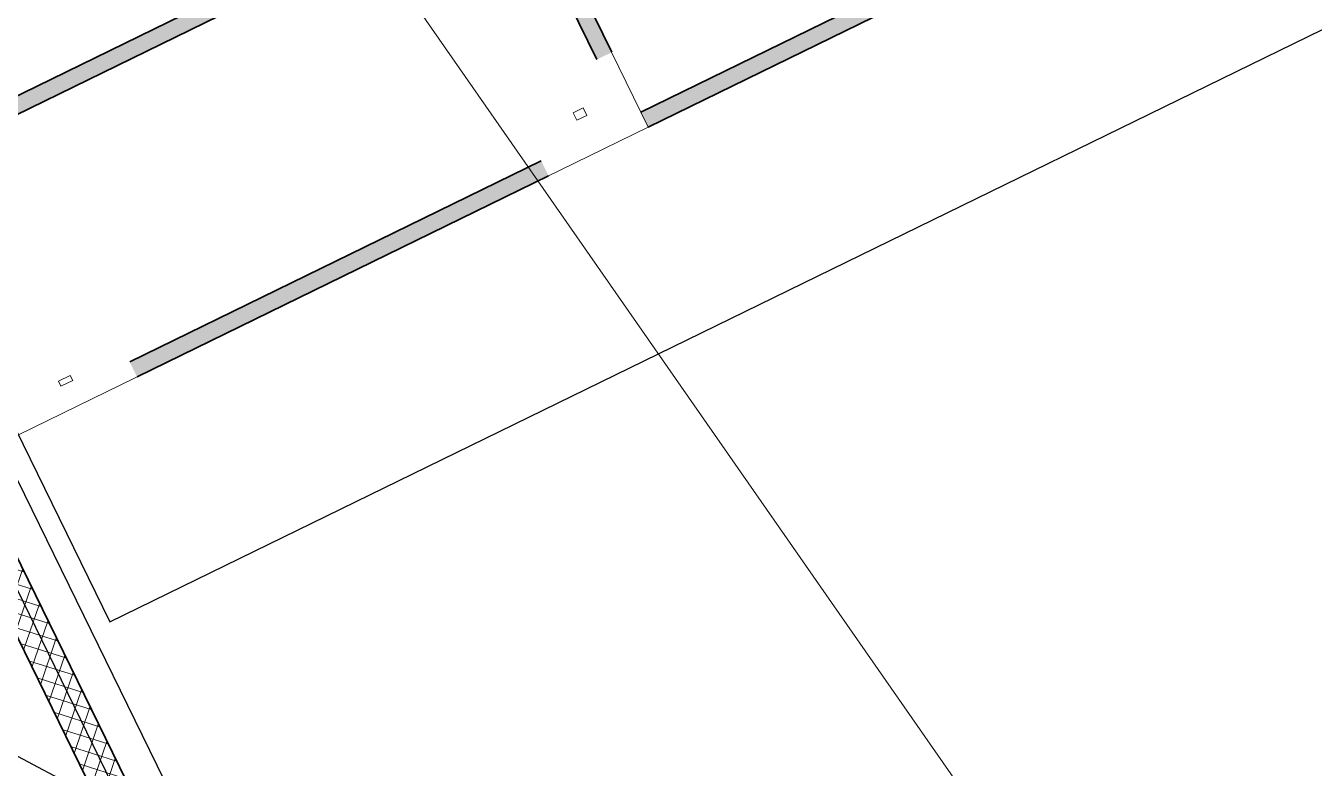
# Model space of a CAD drawing. Header units: metres. Extents: x 7511783 to 7512372, y 4692307 to 4692611.
# Drawn here: x 7512212.96 to 7512222.25, y 4692466.48 to 4692471.83 of the extents above; entities that cross this region are included whole.
import ezdxf

# ---------------------------------------------------------------- set-up
doc = ezdxf.new("R2010")
doc.units = ezdxf.units.M
doc.layers.get('0').update_dxf_attribs({"lineweight": 0})
for name, color, linetype, lineweight in [('A - Muret', 7, 'Continuous', 0), ('A - Muret_Pen_No__101', 252, 'Continuous', 0), ('A - Muret_Pen_No__7', 7, 'Continuous', 0), ('A - Pllaka Themel', 7, 'Continuous', 0), ('A - Pllaka Themel_Pen_No__42', 8, 'Continuous', 0), ('A - Rampa_Pen_No__42', 8, 'Continuous', 0), ('A - Shtyllat', 7, 'Continuous', 0), ('A - Shtyllat_Pen_No__1', 7, 'Continuous', 0), ('A1 - Bodrumi -1_Pen_No__42', 8, 'Continuous', 0), ('ARCHICAD Doors_Pen_No__42', 8, 'Continuous', 0), ('vijat rregullim', 1, 'Continuous', 0)]:
    doc.layers.add(name, color=color, linetype=linetype, lineweight=lineweight)
doc.layers.add('A - Muret_Pen_No__102', color=7, linetype='Continuous', lineweight=0, true_color=0xcccccc)
pattern_1 = [(44.99999999999999, (0, 0), (-68.94290863686237, 68.94290863686243), []), (135.0000000000002, (0, 0), (68.94290863686219, 68.94290863686261), [])]

# ---------------------------------------------------------------- blocks, each defined once
blk = doc.blocks.new('Slab_2', base_point=(27550, -20500.83535421408))
at = {"layer": 'A - Pllaka Themel_Pen_No__42', "color": 8, "linetype": 'Continuous', "lineweight": 25, "flags": 128}
blk.add_lwpolyline([(27550, -20500.83535421408), (52100, -20500.83535421408), (52100, 1500), (27550, 1500)], close=True, dxfattribs=at)
blk = doc.blocks.new('Door 22')
at = {"layer": 'ARCHICAD Doors_Pen_No__42', "color": 8, "linetype": 'Continuous', "lineweight": 25}
for p, q in [((-260.3921784050518, 393.9747868736185), (-237.4491209510099, 426.7408686451782)), ((349.0569425459581, -32.76608177155968), (-260.3921784050518, 393.9747868736185)), ((-237.4491209510099, 426.7408686451782), (371.9999999999999, 0)), ((-387, 23.99999999999998), (-437, 23.99999999999998)), ((-437, 23.99999999999998), (-437, 4.99999999999999)), ((-437, 4.99999999999999), (-387, 4.99999999999999)), ((-400, 4.99999999999999), (-437.0000000000001, 4.99999999999999)), ((-400, 4.99999999999999), (-437.0000000000001, 4.99999999999999)), ((-375, 4.99999999999999), (-400, 4.99999999999999)), ((-400, 4.99999999999999), (-400, 0)), ((-400, 0), (-400, 4.99999999999999)), ((-400, 0), (-400, 4.99999999999999)), ((-400, 0), (-375, 0)), ((-372.0000000000001, 0), (-400, 0)), ((-400, 0), (-400, -115)), ((-400, -115), (-400, 0)), ((-400, -115), (-400, 0)), ((-387, 4.99999999999999), (-387, 23.99999999999998)), ((-375, 0), (-375, 4.99999999999999)), ((-372.0000000000001, -40), (-372.0000000000001, 0)), ((371.9999999999999, 0), (349.0569425459581, -32.76608177155968)), ((400, 0), (372.0000000000001, 0)), ((372.0000000000001, 0), (372.0000000000001, -40)), ((400, 4.99999999999999), (375, 4.99999999999999)), ((375, 4.99999999999999), (375, 0)), ((375, 0), (400, 0)), ((437, 23.99999999999998), (387, 23.99999999999998)), ((387, 23.99999999999998), (387, 4.99999999999999)), ((387, 4.99999999999999), (437, 4.99999999999999)), ((400, 0), (400, 4.99999999999999)), ((400, 0), (400, 4.99999999999999)), ((400, 0), (400, 4.99999999999999)), ((400, 4.99999999999999), (437.0000000000001, 4.99999999999999)), ((400, 4.99999999999999), (437.0000000000001, 4.99999999999999)), ((400, -115), (400, 0)), ((400, -115), (400, 0)), ((400, -115), (400, 0)), ((437, 4.99999999999999), (437, 23.99999999999998)), ((-360.0000000000001, -40), (-372.0000000000001, -40)), ((-360.0000000000001, -115), (-360.0000000000001, -40)), ((372.0000000000001, -40), (360.0000000000001, -40)), ((360.0000000000001, -40), (360.0000000000001, -115)), ((-387, -115), (-437, -115)), ((-437, -115), (-437, -134)), ((-400, -115), (-437.0000000000001, -115)), ((-400, -115), (-437.0000000000001, -115)), ((-437, -134), (-387, -134)), ((-400, -115), (-360.0000000000001, -115)), ((-387, -134), (-387, -115)), ((360.0000000000001, -115), (400, -115)), ((437, -115), (387, -115)), ((387, -115), (387, -134)), ((387, -134), (437, -134)), ((400, -115), (437.0000000000001, -115)), ((400, -115), (437.0000000000001, -115)), ((437, -134), (437, -115))]:
    blk.add_line(p, q, dxfattribs=at)
blk.add_arc((371.9999999999999, 0), 744, 145, 180, dxfattribs=at)
blk = doc.blocks.new('Wall_4', base_point=(27550, -16800.83534970144))
at = {"layer": 'A - Muret_Pen_No__102', "linetype": 'Continuous', "lineweight": 0, "true_color": 0xcccccc}
for points in [[(27950.0000290573, -16800.83525542941), (27950.0000290573, -16920.83534970144), (31580.00002665214, -16920.83534970144), (31580.00002665214, -16800.83540369611)], [(32379.99996322105, -16800.8354275801), (32379.99996322105, -16920.83534970144), (32704.07968786086, -16920.83534970144), (32704.07968786086, -16800.83534532561)], [(33504.07968961485, -16800.8353220227), (33504.07968961485, -16920.83534970144), (36983.86845462135, -16920.83534970144), (36983.86845462135, -16800.8353220227)], [(37900, -16800.83525651832), (37783.8684644679, -16800.8353220227), (37783.8684644679, -16920.83534970144), (37900, -16920.83534970144)]]:
    blk.add_hatch(color=254, dxfattribs=at).paths.add_polyline_path(points)
at = {"layer": 'A - Muret_Pen_No__7', "color": 7, "linetype": 'Continuous', "lineweight": 35}
for p, q in [((31580, -16800.83534970144), (31542.99999999999, -16800.83534970144)), ((31580, -16800.83534970144), (31580, -16915.83534970144)), ((32380, -16800.83534970144), (32416.99999999999, -16800.83534970144)), ((32380, -16800.83534970144), (32380, -16915.83534970144)), ((32704.07964977754, -16800.83534970144), (32667.07964977754, -16800.83534970144)), ((32704.07964977754, -16800.83534970144), (32704.07964977754, -16915.83534970144)), ((33504.07964977754, -16800.83534970144), (33541.07964977754, -16800.83534970144)), ((33504.07964977754, -16800.83534970144), (33504.07964977754, -16915.83534970144)), ((36983.86847167338, -16800.83534970144), (36946.86847167338, -16800.83534970144)), ((36983.86847167338, -16800.83534970144), (36983.86847167338, -16915.83534970144)), ((37783.86847167338, -16800.83534970144), (37820.86847167338, -16800.83534970144)), ((37783.86847167338, -16800.83534970144), (37783.86847167338, -16915.83534970144)), ((31580, -16920.83534970144), (31542.99999999999, -16920.83534970144)), ((31580, -16915.83534970144), (31580, -16920.83534970144)), ((32380, -16915.83534970144), (32380, -16920.83534970144)), ((32380, -16920.83534970144), (32416.99999999999, -16920.83534970144)), ((32704.07964977754, -16920.83534970144), (32667.07964977754, -16920.83534970144)), ((32704.07964977754, -16915.83534970144), (32704.07964977754, -16920.83534970144)), ((33504.07964977754, -16915.83534970144), (33504.07964977754, -16920.83534970144)), ((33504.07964977754, -16920.83534970144), (33541.07964977754, -16920.83534970144)), ((36983.86847167338, -16920.83534970144), (36946.86847167338, -16920.83534970144)), ((36983.86847167338, -16915.83534970144), (36983.86847167338, -16920.83534970144)), ((37783.86847167338, -16915.83534970144), (37783.86847167338, -16920.83534970144)), ((37783.86847167338, -16920.83534970144), (37820.86847167338, -16920.83534970144))]:
    blk.add_line(p, q, dxfattribs=at)
at = {"layer": 'A - Muret_Pen_No__7', "color": 7, "linetype": 'Continuous', "lineweight": 35, "flags": 128}
for points in [[(31579.99994188542, -16800.83534970144), (27950.0000290573, -16800.83534970144)], [(32704.07970191689, -16800.83534970144), (32380, -16800.83534970144)], [(36983.86842858164, -16800.83534970144), (33504.07960580431, -16800.83534970144)], [(37900, -16800.83534970144), (37783.86848669623, -16800.83534970144)], [(27950.0000290573, -16920.83534970144), (31579.99994188542, -16920.83534970144)], [(32380, -16920.83534970144), (32480, -16920.83534970144)], [(32599.99999999999, -16920.83534970144), (32704.07970191689, -16920.83534970144)], [(33504.07960580431, -16920.83534970144), (35189.99999999999, -16920.83534970144)], [(35309.99999999999, -16920.83534970144), (36983.86842858164, -16920.83534970144)], [(37783.86848669623, -16920.83534970144), (37900, -16920.83534970144)]]:
    blk.add_lwpolyline(points, dxfattribs=at)
at = {"layer": 'ARCHICAD Doors_Pen_No__42', "color": 8, "linetype": 'Continuous', "lineweight": 25, "xscale": -1, "zscale": 1000, "rotation": 180}
for p in [(31979.99999999999, -16915.83534970144), (37383.86847167338, -16915.83534970144)]:
    blk.add_blockref('Door 22', p, dxfattribs=at)
at = {"layer": 'ARCHICAD Doors_Pen_No__42', "color": 8, "linetype": 'Continuous', "lineweight": 25, "zscale": 1000, "rotation": 180}
blk.add_blockref('Door 22', (33104.07964977754, -16915.83534970144), dxfattribs=at)
blk = doc.blocks.new('Wall_5', base_point=(32599.99999999999, -16800.83534970144))
at = {"layer": 'A - Muret_Pen_No__102', "linetype": 'Continuous', "lineweight": 0, "true_color": 0xcccccc}
blk.add_hatch(color=254, dxfattribs=at).paths.add_polyline_path([(32480, -16920.83534970144), (32480, -18400.83597085249), (32599.99999999999, -18400.83597085249), (32599.99999999999, -16920.83534970144)])
at = {"layer": 'A - Muret_Pen_No__7', "color": 7, "linetype": 'Continuous', "lineweight": 35, "flags": 128}
for points in [[(32480, -16920.83534970144), (32480, -18400.83597085249)], [(32599.99999999999, -18400.83597085249), (32599.99999999999, -16920.83534970144)]]:
    blk.add_lwpolyline(points, dxfattribs=at)
blk = doc.blocks.new('Wall_33', base_point=(27149.99549916007, -24950.64074474684))
at = {"layer": 'A - Muret_Pen_No__101', "linetype": 'Continuous', "lineweight": 13}
h = blk.add_hatch(dxfattribs=at)
h.set_pattern_fill('CONCRETE_BLOCK', color=252, style=0, pattern_type=2)
h.set_pattern_definition(pattern_1)
h.paths.add_polyline_path([(26899.99581397649, -24700.63728633086), (27149.9957809956, -24700.64073833176), (27150.00108528966, -19050.40592252639), (26900.00103407541, -19050.40566994096), (26900.00103407541, -19050.45601863697), (27149.99898041107, -19050.45947063786), (27149.99552841017, -19300.45943765698), (26900.00078148998, -19300.45598565608)])
h = blk.add_hatch(dxfattribs=at)
h.set_pattern_fill('CONCRETE_BLOCK', color=252, style=0, pattern_type=2)
h.set_pattern_definition(pattern_1)
h.paths.add_polyline_path([(26899.99551334998, -24950.64048098553), (27149.99551976507, -24950.64074474685), (26899.99551334998, -24950.63731584977)])
at = {"layer": 'A - Muret_Pen_No__7', "color": 7, "linetype": 'Continuous', "lineweight": 35, "flags": 128}
for points in [[(27150.00104184993, -19050.40590479135), (26900.00104185004, -19050.40566994096)], [(27149.99573401046, -24700.64074828263), (27150.00104184993, -19050.40590479135)], [(26900.00080695232, -19300.45604481404), (26899.99573401366, -24700.63722151421)], [(26899.99549916018, -24950.64050989645), (27149.99549916007, -24950.64074474684)]]:
    blk.add_lwpolyline(points, dxfattribs=at)
blk = doc.blocks.new('Wall_36', base_point=(28500.00000000001, -19000.83534970144))
at = {"layer": 'A - Muret_Pen_No__102', "linetype": 'Continuous', "lineweight": 0, "true_color": 0xcccccc}
for points in [[(28500.00000000001, -18880.83528241819), (28500.00000000001, -19000.83541056829), (31799.99995231624, -19000.83597085249), (31799.99995231624, -18880.83528241819)], [(37900, -18880.83528241819), (32600.0000596047, -18880.83528241819), (32600.0000596047, -19000.83597085249), (37900, -19000.83597085249)]]:
    blk.add_hatch(color=254, dxfattribs=at).paths.add_polyline_path(points)
at = {"layer": 'A - Muret_Pen_No__7', "color": 7, "linetype": 'Continuous', "lineweight": 35, "flags": 128}
for points in [[(31799.99999999999, -18880.83534970144), (28500.00000000001, -18880.83534970144)], [(35189.99999999999, -18880.83534970144), (32599.99999999999, -18880.83534970144)], [(28500.00000000001, -19000.83534970144), (31800.00000000006, -19000.83534970144)], [(32600.00000000004, -19000.83534970144), (37900.00000000002, -19000.83534970144)]]:
    blk.add_lwpolyline(points, dxfattribs=at)
blk = doc.blocks.new('Column_28', base_point=(2802.500000000002, 13119.91646502986))
at = {"layer": 'A - Shtyllat_Pen_No__1', "color": 7, "linetype": 'Continuous', "lineweight": 13, "flags": 128}
blk.add_lwpolyline([(2850.000000000002, 13099.91646502986), (2850.000000000002, 13139.91646502986), (2755.000000000002, 13139.91646502986), (2755.000000000002, 13099.91646502986)], close=True, dxfattribs=at)
blk = doc.blocks.new('Column_34', base_point=(3220.000000000001, 13129.91640291475))
at = {"layer": 'A - Shtyllat_Pen_No__1', "color": 7, "linetype": 'Continuous', "lineweight": 13, "flags": 128}
blk.add_lwpolyline([(3180.000000000001, 13159.91640291475), (3180.000000000001, 13099.91640291475), (3260.000000000001, 13099.91640291475), (3260.000000000001, 13159.91640291475)], close=True, dxfattribs=at)

msp = doc.modelspace()

# ---------------------------------------------------------------- linework, layer by layer
for points in [[(7512216.492922721, 4692479.093802497), (7512214.11205077, 4692477.930209463), (7512217.449146157, 4692471.1020517), (7512219.830018109, 4692472.265644734), (7512216.492922721, 4692479.093802497)], [(7512214.11205077, 4692477.930209463), (7512209.574917427, 4692475.712796322), (7512212.912012815, 4692468.88463856), (7512217.449146157, 4692471.1020517), (7512214.11205077, 4692477.930209463)]]:
    msp.add_lwpolyline(points, close=True)
at = {"layer": 'A - Rampa_Pen_No__42', "color": 8, "linetype": 'Continuous', "lineweight": 25}
for p, q in [((7512212.484582628, 4692468.620505443), (7512214.899587038, 4692463.67907309)), ((7512210.687698136, 4692467.742322021), (7512213.692084833, 4692466.149789266))]:
    msp.add_line(p, q, dxfattribs=at)
at = {"layer": 'A1 - Bodrumi -1_Pen_No__42', "color": 8, "linetype": 'Continuous', "lineweight": 25, "flags": 128}
msp.add_lwpolyline([(7512205.816864847, 4692458.794795468), (7512215.389764072, 4692463.473153373), (7512213.435044417, 4692467.472829429), (7512210.294849152, 4692473.898102365)], dxfattribs=at)
at = {"layer": 'vijat rregullim', "flags": 128}
msp.add_lwpolyline([(7512213.154244749, 4692475.74429751), (7512221.70608451, 4692463.457057807), (7512232.183444933, 4692457.833241529)], dxfattribs=at)

# ---------------------------------------------------------------- block references
at = {"layer": 'A - Muret', "color": 7, "lineweight": 35, "xscale": 0.001, "yscale": 0.001, "zscale": 0.001, "rotation": 26.04594307934832}
for name, p in [('Wall_36', (7512213.765532676, 4692469.301776243)), ('Wall_4', (7512211.946010779, 4692470.861212059)), ('Wall_5', (7512216.48314412, 4692473.078625199)), ('Wall_33', (7512215.165141831, 4692463.363443934))]:
    msp.add_blockref(name, p, dxfattribs=at)
at = {"layer": 'A - Pllaka Themel', "color": 8, "linetype": 'Continuous', "lineweight": 25, "xscale": 0.001, "yscale": 0.001, "zscale": 0.001, "rotation": 26.04594307934832}
msp.add_blockref('Slab_2', (7512213.570650111, 4692467.536975744), dxfattribs=at)
at = {"layer": 'A - Shtyllat', "color": 7, "lineweight": 35, "xscale": 0.001, "yscale": 0.001, "zscale": 0.001, "rotation": 26.04594307934832}
for name, p in [('Column_34', (7512216.958041745, 4692471.195947689)), ('Column_28', (7512213.250954267, 4692469.27289613))]:
    msp.add_blockref(name, p, dxfattribs=at)

doc.saveas('drawing.dxf')
